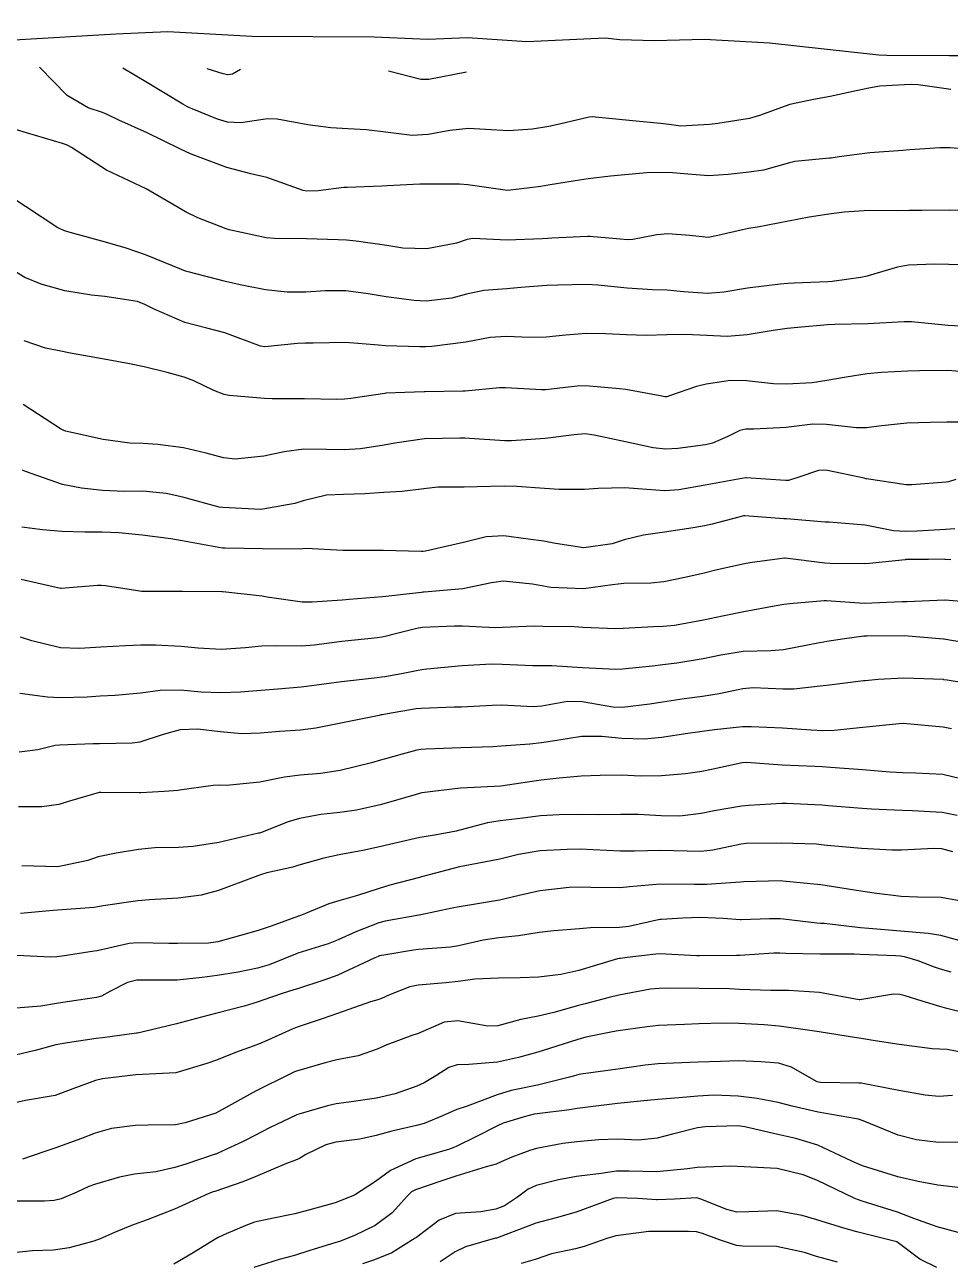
# Model space of a CAD drawing. Header units: metres. Extents: x 292545 to 299085, y 7450245 to 7463078.
# Drawn here: x 294706.2 to 294752.3, y 7462873.8 to 7462935.3 of the extents above; entities that cross this region are included whole.
import ezdxf

# ---------------------------------------------------------------- set-up
doc = ezdxf.new("R2010")
doc.units = ezdxf.units.M
for name, color, linetype in [('Area', 45, 'Continuous'), ('Curvas de Nivel 1m', 11, 'Continuous'), ('Curvas de Nivel 5m', 15, 'Continuous')]:
    doc.layers.add(name, color=color, linetype=linetype)

msp = doc.modelspace()

# ---------------------------------------------------------------- linework, layer by layer
at = {"layer": 'Area'}
msp.add_polyline3d([(294675.862, 7462934.869, 713.349), (294689.501, 7462935.318, 714.619), (294691.25, 7462935.09, 715.56), (294700.019, 7462934.675, 727.269), (294703.937, 7462934.478, 717.797), (294705.634, 7462934.573, 721.965), (294710.692, 7462934.864, 718.345), (294713.286, 7462934.986, 724.137), (294717.476, 7462934.749, 723.329), (294723.562, 7462934.709, 720.078), (294726.241, 7462934.604, 722.227), (294728.212, 7462934.687, 729.538), (294731.17, 7462934.486, 730.748), (294735.058, 7462934.661, 733.269), (294735.803, 7462934.575, 733.23), (294737.526, 7462934.54, 733.158), (294740.007, 7462934.591, 726.448), (294743.247, 7462934.417, 724.72), (294748.687, 7462933.812, 724.5), (294749.085, 7462933.809, 722.148), (294752.195, 7462933.781, 714.767), (294754.993, 7462933.791, 721.398)], dxfattribs=at)
at = {"layer": 'Curvas de Nivel 1m', "flags": 128}
for points, elevation in [([(294753.835, 7462929.06), (294752.241, 7462929.186), (294751.732, 7462929.193), (294750.239, 7462929.089), (294749.884, 7462929.058), (294748.245, 7462928.93), (294746.724, 7462928.743), (294746.313, 7462928.678), (294746.242, 7462928.671), (294744.503, 7462928.503), (294744.238, 7462928.441), (294742.95, 7462928.071), (294742.231, 7462927.974), (294741.186, 7462927.853), (294740.228, 7462927.792), (294739.179, 7462927.88), (294738.23, 7462927.952), (294737.146, 7462927.94), (294736.228, 7462927.867), (294735.336, 7462927.769), (294734.224, 7462927.648), (294733.571, 7462927.548), (294732.219, 7462927.32), (294731.866, 7462927.268), (294730.215, 7462927.064), (294730.086, 7462927.071), (294728.219, 7462927.348), (294727.815, 7462927.37), (294726.219, 7462927.377), (294725.836, 7462927.377), (294724.217, 7462927.299), (294723.947, 7462927.283), (294722.216, 7462927.214), (294722.044, 7462927.204), (294720.782, 7462927.051), (294720.213, 7462927.026), (294720.027, 7462927.062), (294718.222, 7462927.717), (294717.414, 7462927.899), (294716.229, 7462928.202), (294714.503, 7462928.862), (294714.241, 7462928.97), (294713.886, 7462929.134), (294712.251, 7462929.932), (294710.852, 7462930.57), (294710.26, 7462930.846), (294710.03, 7462930.943), (294709.313, 7462931.184), (294708.272, 7462931.793), (294706.893, 7462933.21)], 714), ([(294716.913, 7462933.09), (294716.515, 7462932.863), (294716.28, 7462932.824), (294716.051, 7462932.874), (294715.253, 7462933.12)], 716), ([(294728.153, 7462932.96), (294726.279, 7462932.59), (294725.88, 7462932.587), (294724.283, 7462933.01), (294724.283, 7462933.01)], 716), ([(294753.608, 7462926.06), (294752.207, 7462926.081), (294750.831, 7462926.07), (294750.207, 7462926.06), (294749.555, 7462926.058), (294748.206, 7462926.064), (294746.966, 7462925.982), (294746.204, 7462925.892), (294745.221, 7462925.742), (294744.2, 7462925.528), (294742.648, 7462925.243), (294742.197, 7462925.169), (294741.897, 7462925.102), (294740.671, 7462924.815), (294740.275, 7462924.736), (294740.192, 7462924.729), (294739.286, 7462924.829), (294738.194, 7462924.9), (294737.637, 7462924.848), (294736.436, 7462924.619), (294736.189, 7462924.612), (294734.304, 7462924.776), (294734.191, 7462924.779), (294732.411, 7462924.686), (294732.191, 7462924.674), (294731.936, 7462924.659), (294730.189, 7462924.589), (294728.483, 7462924.664), (294728.19, 7462924.622), (294727.667, 7462924.447), (294726.185, 7462924.153), (294724.992, 7462924.195), (294724.186, 7462924.327), (294722.669, 7462924.544), (294722.189, 7462924.594), (294721.765, 7462924.613), (294720.189, 7462924.653), (294718.598, 7462924.667), (294718.189, 7462924.701), (294716.347, 7462925.098), (294716.193, 7462925.146), (294714.783, 7462925.706), (294714.201, 7462925.976), (294712.213, 7462927.15), (294710.227, 7462928.08), (294708.488, 7462929.196), (294708.338, 7462929.292), (294708.244, 7462929.332), (294708.042, 7462929.405), (294706.25, 7462929.933), (294705.253, 7462930.235)], 713), ([(294753.48, 7462923.354), (294752.173, 7462923.384), (294751.474, 7462923.386), (294750.172, 7462923.337), (294749.63, 7462923.25), (294748.164, 7462922.806), (294748.105, 7462922.79), (294747.801, 7462922.734), (294746.376, 7462922.533), (294746.161, 7462922.516), (294744.479, 7462922.447), (294744.159, 7462922.428), (294743.774, 7462922.391), (294742.157, 7462922.198), (294740.971, 7462921.995), (294740.154, 7462921.934), (294738.966, 7462922.021), (294738.155, 7462922.091), (294737.428, 7462922.124), (294736.156, 7462922.193), (294734.7, 7462922.342), (294734.158, 7462922.376), (294732.714, 7462922.356), (294732.164, 7462922.325), (294730.869, 7462922.226), (294730.161, 7462922.173), (294729.03, 7462922.082), (294728.157, 7462921.902), (294727.424, 7462921.7), (294726.151, 7462921.556), (294725.557, 7462921.59), (294724.154, 7462921.76), (294723.257, 7462921.918), (294722.159, 7462922.074), (294721.144, 7462922.059), (294720.157, 7462921.998), (294719.232, 7462921.994), (294718.158, 7462922.119), (294716.883, 7462922.372), (294716.164, 7462922.531), (294714.294, 7462923.005), (294714.172, 7462923.047), (294713.961, 7462923.132), (294712.18, 7462923.852), (294711.207, 7462924.189), (294710.186, 7462924.493), (294708.418, 7462924.97), (294708.191, 7462925.032), (294707.812, 7462925.204), (294706.203, 7462926.259), (294705.627, 7462926.648)], 712), ([(294753.742, 7462920.259), (294752.14, 7462920.344), (294750.32, 7462920.519), (294750.141, 7462920.527), (294749.959, 7462920.521), (294748.14, 7462920.429), (294746.503, 7462920.383), (294746.139, 7462920.367), (294744.659, 7462920.244), (294744.137, 7462920.183), (294743.439, 7462920.083), (294742.134, 7462919.88), (294741.146, 7462919.796), (294740.133, 7462919.84), (294739.067, 7462919.898), (294738.133, 7462919.877), (294737.124, 7462919.846), (294736.133, 7462919.874), (294735.085, 7462919.929), (294734.133, 7462919.937), (294733.087, 7462919.86), (294732.131, 7462919.759), (294731.313, 7462919.746), (294730.132, 7462919.8), (294729.343, 7462919.736), (294728.128, 7462919.502), (294726.44, 7462919.299), (294726.126, 7462919.28), (294725.841, 7462919.278), (294724.126, 7462919.327), (294723.783, 7462919.357), (294722.128, 7462919.49), (294720.531, 7462919.458), (294720.127, 7462919.452), (294719.752, 7462919.438), (294718.125, 7462919.271), (294717.898, 7462919.309), (294716.132, 7462919.973), (294715.23, 7462920.21), (294714.136, 7462920.486), (294712.604, 7462921.145), (294712.147, 7462921.39), (294711.778, 7462921.527), (294710.152, 7462921.785), (294709.493, 7462921.846), (294708.156, 7462922.059), (294706.975, 7462922.397), (294706.166, 7462922.732), (294705.36, 7462923.232)], 711), ([(294752.933, 7462915.523), (294752.081, 7462915.519), (294751.252, 7462915.517), (294750.081, 7462915.474), (294748.688, 7462915.329), (294748.078, 7462915.24), (294747.574, 7462915.239), (294746.08, 7462915.418), (294745.41, 7462915.426), (294744.078, 7462915.266), (294742.465, 7462915.182), (294742.077, 7462915.18), (294741.769, 7462915.11), (294741.173, 7462914.809), (294740.413, 7462914.473), (294740.069, 7462914.393), (294738.68, 7462914.221), (294738.066, 7462914.179), (294737.458, 7462914.241), (294736.07, 7462914.546), (294734.515, 7462914.886), (294734.073, 7462914.939), (294733.514, 7462914.898), (294732.071, 7462914.718), (294730.407, 7462914.599), (294730.07, 7462914.602), (294728.31, 7462914.718), (294728.071, 7462914.725), (294727.836, 7462914.729), (294726.07, 7462914.703), (294724.585, 7462914.488), (294724.067, 7462914.387), (294722.885, 7462914.202), (294722.064, 7462914.147), (294721.194, 7462914.173), (294720.064, 7462914.177), (294719.08, 7462914.052), (294718.06, 7462913.835), (294716.648, 7462913.69), (294716.059, 7462913.749), (294715.201, 7462913.979), (294714.064, 7462914.252), (294712.796, 7462914.412), (294712.066, 7462914.461), (294711.394, 7462914.488), (294710.068, 7462914.668), (294708.194, 7462915.076), (294708.072, 7462915.121), (294707.94, 7462915.201), (294706.091, 7462916.409)], 709), ([(294752.524, 7462912.675), (294752.171, 7462912.558), (294752.051, 7462912.534), (294750.34, 7462912.406), (294750.049, 7462912.412), (294748.082, 7462912.7), (294748.053, 7462912.703), (294747.959, 7462912.731), (294746.057, 7462913.137), (294745.696, 7462913.115), (294744.662, 7462912.764), (294744.193, 7462912.626), (294744.051, 7462912.62), (294742.094, 7462912.758), (294742.052, 7462912.758), (294740.405, 7462912.459), (294740.047, 7462912.394), (294738.726, 7462912.15), (294738.042, 7462912.109), (294736.694, 7462912.213), (294736.044, 7462912.249), (294734.711, 7462912.215), (294734.042, 7462912.174), (294732.782, 7462912.168), (294732.042, 7462912.218), (294730.66, 7462912.318), (294730.044, 7462912.336), (294728.692, 7462912.305), (294728.043, 7462912.292), (294726.741, 7462912.281), (294726.041, 7462912.21), (294724.964, 7462912.075), (294724.038, 7462912.024), (294723.092, 7462911.964), (294722.036, 7462911.927), (294721.181, 7462911.897), (294720.031, 7462911.605), (294719.619, 7462911.474), (294718.025, 7462911.188), (294717.924, 7462911.182), (294716.025, 7462911.272), (294715.837, 7462911.3), (294714.033, 7462911.794), (294713.2, 7462911.974), (294712.037, 7462912.084), (294711.13, 7462912.07), (294710.037, 7462912.118), (294708.993, 7462912.236), (294708.041, 7462912.415), (294706.2, 7462913.069), (294706.052, 7462913.128)], 708), ([(294752.476, 7462910.218), (294752.018, 7462910.174), (294750.61, 7462910.101), (294750.017, 7462910.075), (294749.427, 7462910.119), (294748.02, 7462910.39), (294746.227, 7462910.541), (294746.021, 7462910.549), (294744.088, 7462910.704), (294744.022, 7462910.706), (294743.961, 7462910.709), (294743.105, 7462910.784), (294742.024, 7462910.866), (294741.96, 7462910.864), (294741.73, 7462910.803), (294740.395, 7462910.441), (294740.018, 7462910.364), (294739.451, 7462910.262), (294738.015, 7462910.047), (294736.981, 7462909.892), (294736.011, 7462909.659), (294735.41, 7462909.475), (294734.007, 7462909.265), (294732.586, 7462909.489), (294732.01, 7462909.601), (294731.233, 7462909.705), (294730.012, 7462909.872), (294729.137, 7462909.824), (294728.009, 7462909.526), (294726.125, 7462909.109), (294726.004, 7462909.093), (294725.903, 7462909.092), (294724.004, 7462909.134), (294723.882, 7462909.133), (294722.004, 7462909.141), (294720.175, 7462909.228), (294720.004, 7462909.217), (294719.862, 7462909.204), (294718.004, 7462909.218), (294716.142, 7462909.246), (294716.004, 7462909.257), (294715.827, 7462909.289), (294714.008, 7462909.621), (294713.433, 7462909.711), (294712.01, 7462909.896), (294710.851, 7462910.007), (294710.012, 7462910.043), (294709.16, 7462910.04), (294708.012, 7462910.075), (294707.05, 7462910.172), (294706.014, 7462910.293)], 707), ([(294752.279, 7462908.677), (294752.003, 7462908.692), (294751.986, 7462908.697), (294751.17, 7462908.688), (294750.022, 7462908.68), (294750.003, 7462908.678), (294748.234, 7462908.492), (294747.999, 7462908.478), (294746.265, 7462908.481), (294745.999, 7462908.502), (294744.024, 7462908.748), (294744.003, 7462908.747), (294742.276, 7462908.518), (294741.998, 7462908.469), (294740.641, 7462908.166), (294739.991, 7462907.999), (294739.037, 7462907.785), (294737.984, 7462907.581), (294737.332, 7462907.507), (294735.989, 7462907.485), (294735.437, 7462907.427), (294733.986, 7462907.234), (294732.368, 7462907.295), (294731.987, 7462907.358), (294731.448, 7462907.466), (294729.99, 7462907.608), (294729.406, 7462907.529), (294727.985, 7462907.218), (294726.049, 7462907.054), (294725.984, 7462907.052), (294725.927, 7462907.047), (294725.478, 7462906.995), (294724.147, 7462906.841), (294723.98, 7462906.823), (294722.315, 7462906.69), (294721.977, 7462906.667), (294720.47, 7462906.56), (294719.976, 7462906.566), (294718.24, 7462906.817), (294717.98, 7462906.855), (294716.019, 7462907.073), (294715.982, 7462907.075), (294714.017, 7462907.095), (294713.982, 7462907.095), (294712.036, 7462907.096), (294711.982, 7462907.098), (294711.576, 7462907.156), (294710.179, 7462907.371), (294709.985, 7462907.388), (294709.78, 7462907.387), (294707.983, 7462907.238), (294707.945, 7462907.239), (294705.988, 7462907.683)], 706), ([(294753.95, 7462904.396), (294752.207, 7462904.677), (294751.953, 7462904.717), (294751.913, 7462904.721), (294749.955, 7462904.879), (294748.088, 7462904.862), (294747.954, 7462904.861), (294747.83, 7462904.855), (294746.984, 7462904.74), (294746.101, 7462904.599), (294745.951, 7462904.575), (294745.739, 7462904.541), (294743.947, 7462904.193), (294743.313, 7462904.146), (294741.946, 7462904.106), (294740.827, 7462903.928), (294739.942, 7462903.739), (294738.631, 7462903.531), (294737.939, 7462903.439), (294737.415, 7462903.378), (294735.936, 7462903.221), (294735.599, 7462903.21), (294733.937, 7462903.292), (294732.411, 7462903.386), (294731.938, 7462903.393), (294731.465, 7462903.398), (294729.938, 7462903.461), (294729.412, 7462903.472), (294727.937, 7462903.394), (294726.177, 7462903.228), (294725.935, 7462903.196), (294725.761, 7462903.165), (294724.92, 7462903), (294724.09, 7462902.849), (294723.93, 7462902.824), (294723.712, 7462902.795), (294721.928, 7462902.592), (294720.568, 7462902.412), (294719.926, 7462902.33), (294718.77, 7462902.227), (294717.924, 7462902.166), (294716.914, 7462902.087), (294715.922, 7462902.04), (294714.955, 7462902.088), (294713.923, 7462902.186), (294712.899, 7462902.165), (294711.922, 7462902.027), (294710.662, 7462901.911), (294709.92, 7462901.878), (294709.277, 7462901.828), (294707.919, 7462901.792), (294707.302, 7462901.824), (294705.921, 7462902.012)], 704), ([(294753.929, 7462902.371), (294752.093, 7462902.678), (294751.933, 7462902.699), (294751.911, 7462902.703), (294749.934, 7462902.783), (294748.667, 7462902.719), (294748.013, 7462902.647), (294747.932, 7462902.639), (294746.245, 7462902.43), (294745.928, 7462902.389), (294744.465, 7462902.232), (294743.925, 7462902.229), (294742.432, 7462902.289), (294741.925, 7462902.242), (294740.736, 7462901.996), (294739.919, 7462901.868), (294738.997, 7462901.753), (294737.914, 7462901.576), (294737.291, 7462901.478), (294735.91, 7462901.314), (294735.445, 7462901.339), (294733.914, 7462901.606), (294733.192, 7462901.623), (294731.91, 7462901.383), (294731.486, 7462901.347), (294729.91, 7462901.425), (294729.434, 7462901.421), (294727.909, 7462901.341), (294727.547, 7462901.326), (294725.907, 7462901.275), (294725.652, 7462901.247), (294724.223, 7462901.007), (294723.957, 7462900.955), (294723.902, 7462900.945), (294723.81, 7462900.92), (294721.905, 7462900.538), (294720.662, 7462900.292), (294719.9, 7462900.192), (294718.849, 7462900.12), (294717.897, 7462900.044), (294716.979, 7462900.011), (294715.898, 7462900.102), (294714.788, 7462900.232), (294713.899, 7462900.197), (294713.059, 7462899.974), (294711.89, 7462899.594), (294711.506, 7462899.538), (294709.888, 7462899.507), (294709.571, 7462899.5), (294707.887, 7462899.444), (294707.669, 7462899.419), (294706.808, 7462899.216), (294705.882, 7462899.098)], 703), ([(294752.312, 7462900.262), (294751.9, 7462900.345), (294750.091, 7462900.509), (294749.901, 7462900.517), (294749.707, 7462900.509), (294747.899, 7462900.315), (294746.474, 7462900.167), (294745.897, 7462900.156), (294745.33, 7462900.191), (294743.898, 7462900.29), (294742.333, 7462900.361), (294741.898, 7462900.352), (294740.505, 7462900.205), (294739.896, 7462900.123), (294739.073, 7462900.011), (294737.893, 7462899.831), (294737.01, 7462899.741), (294735.892, 7462899.768), (294734.905, 7462899.867), (294733.893, 7462899.867), (294732.657, 7462899.675), (294731.889, 7462899.551), (294731.316, 7462899.498), (294729.887, 7462899.386), (294729.474, 7462899.357), (294727.886, 7462899.305), (294726.146, 7462899.247), (294725.885, 7462899.229), (294725.682, 7462899.195), (294724.955, 7462898.999), (294724.121, 7462898.767), (294723.88, 7462898.696), (294723.425, 7462898.564), (294721.874, 7462898.174), (294720.895, 7462898.027), (294719.872, 7462897.948), (294719.098, 7462897.84), (294717.868, 7462897.593), (294716.201, 7462897.44), (294715.866, 7462897.443), (294715.547, 7462897.432), (294713.864, 7462897.196), (294713.808, 7462897.186), (294713.106, 7462897.138), (294711.948, 7462897.063), (294711.862, 7462897.063), (294709.949, 7462897.091), (294709.861, 7462897.082), (294708.392, 7462896.658), (294707.852, 7462896.489), (294707.01, 7462896.368), (294705.854, 7462896.375)], 702), ([(294752.775, 7462897.77), (294751.876, 7462897.976), (294750.521, 7462898.049), (294749.877, 7462898.059), (294749.265, 7462898.098), (294747.878, 7462898.209), (294746.289, 7462898.335), (294745.879, 7462898.365), (294745.503, 7462898.38), (294743.88, 7462898.44), (294742.103, 7462898.576), (294741.881, 7462898.562), (294740.442, 7462898.249), (294739.876, 7462898.137), (294739.058, 7462898.016), (294737.873, 7462897.907), (294736.831, 7462897.902), (294735.874, 7462897.942), (294734.816, 7462897.938), (294733.873, 7462897.894), (294732.771, 7462897.805), (294731.871, 7462897.701), (294731.202, 7462897.595), (294729.868, 7462897.399), (294728.216, 7462897.314), (294727.866, 7462897.294), (294725.939, 7462897.065), (294725.864, 7462897.052), (294725.812, 7462897.042), (294725.651, 7462896.992), (294724.275, 7462896.588), (294723.855, 7462896.476), (294722.679, 7462896.199), (294721.849, 7462896.083), (294720.914, 7462895.982), (294719.844, 7462895.79), (294719.282, 7462895.625), (294717.894, 7462895.079), (294717.849, 7462895.064), (294717.833, 7462895.058), (294717.803, 7462895.051), (294715.828, 7462894.586), (294714.552, 7462894.396), (294713.825, 7462894.347), (294712.644, 7462894.323), (294711.824, 7462894.249), (294710.711, 7462894.056), (294709.82, 7462893.873), (294709.297, 7462893.706), (294707.815, 7462893.385), (294706.012, 7462893.424)], 701), ([(294752.371, 7462894.131), (294751.829, 7462894.275), (294751.434, 7462894.291), (294749.828, 7462894.212), (294749.338, 7462894.217), (294747.829, 7462894.293), (294746.127, 7462894.45), (294745.83, 7462894.485), (294745.586, 7462894.509), (294743.831, 7462894.566), (294742.087, 7462894.54), (294741.83, 7462894.508), (294740.433, 7462894.208), (294739.826, 7462894.146), (294739.157, 7462894.161), (294737.826, 7462894.201), (294736.519, 7462894.17), (294735.826, 7462894.161), (294734.476, 7462894.234), (294733.827, 7462894.261), (294733.177, 7462894.25), (294731.825, 7462894.176), (294730.756, 7462893.998), (294729.821, 7462893.77), (294728.34, 7462893.484), (294727.817, 7462893.378), (294727.491, 7462893.298), (294726.299, 7462892.985), (294725.917, 7462892.884), (294725.812, 7462892.854), (294724.346, 7462892.467), (294723.806, 7462892.308), (294722.735, 7462891.959), (294721.799, 7462891.691), (294721.305, 7462891.538), (294720.149, 7462891.056), (294719.889, 7462890.962), (294719.791, 7462890.928), (294718.426, 7462890.43), (294717.78, 7462890.208), (294716.909, 7462889.96), (294715.771, 7462889.647), (294715.308, 7462889.576), (294713.769, 7462889.56), (294713.34, 7462889.566), (294711.77, 7462889.601), (294711.369, 7462889.564), (294709.763, 7462889.203), (294709.745, 7462889.199), (294709.622, 7462889.181), (294708.026, 7462888.932), (294707.76, 7462888.895), (294707.438, 7462888.883), (294705.76, 7462888.974)], 699), ([(294752.8, 7462891.667), (294751.801, 7462891.859), (294750.618, 7462891.88), (294749.801, 7462891.904), (294748.462, 7462892.064), (294747.805, 7462892.169), (294746.118, 7462892.438), (294745.809, 7462892.478), (294743.914, 7462892.676), (294743.811, 7462892.677), (294741.974, 7462892.635), (294741.81, 7462892.624), (294740.117, 7462892.508), (294739.81, 7462892.501), (294739.491, 7462892.506), (294737.81, 7462892.516), (294736.284, 7462892.39), (294735.808, 7462892.339), (294734.346, 7462892.346), (294733.808, 7462892.365), (294733.267, 7462892.357), (294731.806, 7462892.193), (294730.784, 7462891.949), (294729.801, 7462891.715), (294728.309, 7462891.473), (294727.797, 7462891.39), (294727.447, 7462891.323), (294725.892, 7462890.989), (294725.809, 7462890.974), (294725.793, 7462890.97), (294724.117, 7462890.678), (294723.787, 7462890.597), (294722.657, 7462890.15), (294721.774, 7462889.749), (294721.266, 7462889.55), (294719.763, 7462889.076), (294719.726, 7462889.06), (294718.332, 7462888.499), (294717.755, 7462888.329), (294716.79, 7462888.131), (294715.752, 7462887.972), (294714.994, 7462887.874), (294713.749, 7462887.734), (294712.333, 7462887.735), (294711.749, 7462887.734), (294711.287, 7462887.625), (294710.405, 7462887.173), (294709.979, 7462886.939), (294709.74, 7462886.871), (294708.271, 7462886.662), (294707.737, 7462886.571), (294706.968, 7462886.444), (294705.734, 7462886.348)], 698), ([(294752.742, 7462889.701), (294751.776, 7462889.955), (294751.157, 7462890.069), (294749.778, 7462890.185), (294748.199, 7462890.306), (294747.779, 7462890.349), (294745.972, 7462890.557), (294745.781, 7462890.568), (294745.607, 7462890.578), (294743.949, 7462890.778), (294743.783, 7462890.798), (294743.764, 7462890.799), (294743.247, 7462890.785), (294741.831, 7462890.751), (294741.782, 7462890.75), (294740.942, 7462890.808), (294739.793, 7462890.853), (294738.927, 7462890.833), (294737.874, 7462890.767), (294737.791, 7462890.752), (294736.247, 7462890.404), (294735.785, 7462890.358), (294734.329, 7462890.34), (294733.784, 7462890.299), (294732.502, 7462890.189), (294731.781, 7462890.112), (294730.758, 7462889.95), (294729.777, 7462889.85), (294728.989, 7462889.737), (294727.77, 7462889.449), (294727.361, 7462889.382), (294725.767, 7462889.267), (294725.522, 7462889.237), (294724.148, 7462889.006), (294723.828, 7462888.943), (294723.762, 7462888.925), (294723.599, 7462888.85), (294721.752, 7462887.991), (294721.064, 7462887.732), (294719.745, 7462887.312), (294719.555, 7462887.252), (294718.976, 7462887.068), (294718.064, 7462886.752), (294717.738, 7462886.636), (294717.097, 7462886.45), (294715.733, 7462886.096), (294714.958, 7462885.89), (294713.727, 7462885.569), (294712.001, 7462885.156), (294711.775, 7462885.106), (294711.722, 7462885.096), (294710.027, 7462884.868), (294709.718, 7462884.827), (294708.283, 7462884.626), (294707.713, 7462884.512), (294706.689, 7462884.234), (294705.705, 7462884.002)], 697), ([(294752.29, 7462888.142), (294751.759, 7462888.293), (294751.465, 7462888.39), (294750.645, 7462888.697), (294749.964, 7462888.906), (294749.765, 7462888.937), (294749.53, 7462888.947), (294747.766, 7462889.022), (294747.468, 7462889.031), (294745.766, 7462889.038), (294744.057, 7462889.067), (294743.766, 7462889.076), (294743.473, 7462889.076), (294741.765, 7462888.97), (294741.6, 7462888.967), (294739.765, 7462888.954), (294739.63, 7462888.957), (294737.766, 7462889.047), (294737.581, 7462889.036), (294736.169, 7462888.866), (294735.807, 7462888.825), (294735.762, 7462888.812), (294735.687, 7462888.796), (294733.756, 7462888.228), (294732.864, 7462888.013), (294731.753, 7462887.882), (294730.831, 7462887.85), (294729.752, 7462887.842), (294728.574, 7462887.781), (294727.75, 7462887.67), (294727.124, 7462887.602), (294725.748, 7462887.489), (294725.338, 7462887.403), (294724.321, 7462887.004), (294723.921, 7462886.827), (294723.74, 7462886.766), (294723.377, 7462886.653), (294721.733, 7462886.08), (294720.967, 7462885.811), (294719.726, 7462885.392), (294719.487, 7462885.301), (294718.959, 7462885.068), (294718.117, 7462884.676), (294717.714, 7462884.512), (294716.661, 7462884.143), (294715.703, 7462883.753), (294715.233, 7462883.582), (294713.693, 7462883.13), (294711.692, 7462883.023), (294710.038, 7462882.828), (294709.689, 7462882.75), (294708.553, 7462882.322), (294707.681, 7462881.996), (294706.205, 7462881.749), (294705.677, 7462881.627)], 696), ([(294753.706, 7462883.972), (294752.102, 7462884.283), (294751.709, 7462884.3), (294751.346, 7462884.322), (294749.711, 7462884.542), (294748.508, 7462884.722), (294747.715, 7462884.85), (294747.574, 7462884.872), (294745.719, 7462885.161), (294745.25, 7462885.227), (294743.723, 7462885.451), (294742.99, 7462885.521), (294741.725, 7462885.584), (294740.939, 7462885.594), (294739.724, 7462885.557), (294739.022, 7462885.532), (294737.722, 7462885.478), (294737.158, 7462885.419), (294735.718, 7462885.221), (294735.424, 7462885.168), (294734.111, 7462884.894), (294733.712, 7462884.79), (294732.288, 7462884.334), (294731.705, 7462884.151), (294730.747, 7462883.885), (294729.7, 7462883.659), (294728.273, 7462883.536), (294727.698, 7462883.523), (294727.283, 7462883.388), (294726.64, 7462882.981), (294726.048, 7462882.628), (294725.688, 7462882.456), (294724.607, 7462882.077), (294723.681, 7462881.863), (294722.307, 7462881.658), (294721.678, 7462881.577), (294721.234, 7462881.487), (294719.804, 7462881.059), (294719.702, 7462881.03), (294719.672, 7462881.016), (294718.356, 7462880.386), (294717.657, 7462880.023), (294717.041, 7462879.707), (294715.736, 7462879.109), (294715.67, 7462879.082), (294715.643, 7462879.072), (294714.178, 7462878.584), (294713.636, 7462878.414), (294712.689, 7462878.2), (294711.632, 7462878.075), (294710.877, 7462877.925), (294709.629, 7462877.563), (294709.35, 7462877.46), (294708.755, 7462877.189), (294707.973, 7462876.842), (294707.619, 7462876.764), (294707.152, 7462876.741), (294705.618, 7462876.736)], 694), ([(294752.362, 7462881.998), (294751.686, 7462881.947), (294751.008, 7462882.012), (294749.688, 7462882.242), (294747.815, 7462882.605), (294747.692, 7462882.616), (294745.791, 7462882.65), (294745.692, 7462882.659), (294745.621, 7462882.68), (294745.471, 7462882.753), (294744.343, 7462883.414), (294743.701, 7462883.602), (294742.812, 7462883.678), (294741.702, 7462883.714), (294740.815, 7462883.696), (294739.701, 7462883.649), (294738.468, 7462883.606), (294737.7, 7462883.57), (294737.056, 7462883.5), (294735.697, 7462883.305), (294733.852, 7462883.055), (294733.694, 7462883.02), (294733.599, 7462882.996), (294733.282, 7462882.904), (294732.021, 7462882.585), (294731.689, 7462882.518), (294730.378, 7462882.241), (294729.684, 7462882.033), (294728.188, 7462881.472), (294727.676, 7462881.299), (294727.444, 7462881.203), (294726.969, 7462880.977), (294726.048, 7462880.605), (294725.665, 7462880.494), (294724.447, 7462880.216), (294723.658, 7462879.996), (294722.851, 7462879.826), (294721.652, 7462879.671), (294721.157, 7462879.539), (294720.166, 7462879.055), (294719.841, 7462878.858), (294719.64, 7462878.774), (294719.189, 7462878.617), (294717.631, 7462877.938), (294717.03, 7462877.695), (294715.624, 7462877.219), (294715.542, 7462877.193), (294715.333, 7462877.113), (294714.164, 7462876.578), (294713.615, 7462876.328), (294712.264, 7462875.804), (294711.607, 7462875.575), (294711.307, 7462875.462), (294710.624, 7462875.17), (294709.914, 7462874.861), (294709.596, 7462874.745), (294708.376, 7462874.407), (294707.589, 7462874.293), (294706.542, 7462874.263), (294705.587, 7462874.157)], 693), ([(294752.662, 7462879.666), (294751.658, 7462879.654), (294750.573, 7462879.783), (294749.663, 7462880.023), (294747.915, 7462880.728), (294747.674, 7462880.809), (294747.575, 7462880.829), (294745.677, 7462881.164), (294744.379, 7462881.468), (294743.682, 7462881.65), (294742.628, 7462881.846), (294741.685, 7462881.967), (294740.483, 7462882.014), (294739.684, 7462881.97), (294738.734, 7462881.885), (294737.682, 7462881.795), (294736.823, 7462881.717), (294735.68, 7462881.594), (294734.208, 7462881.421), (294733.677, 7462881.344), (294733.295, 7462881.286), (294731.675, 7462881.084), (294731.536, 7462881.06), (294731.04, 7462880.926), (294729.994, 7462880.611), (294729.666, 7462880.473), (294728.653, 7462879.96), (294727.65, 7462879.454), (294727.306, 7462879.316), (294726.171, 7462878.985), (294725.757, 7462878.874), (294725.641, 7462878.84), (294724.378, 7462878.26), (294723.63, 7462877.719), (294722.583, 7462877.026), (294721.619, 7462876.654), (294720.367, 7462876.301), (294719.613, 7462876.104), (294718.38, 7462875.848), (294717.609, 7462875.68), (294717.176, 7462875.525), (294716.188, 7462875.104), (294715.79, 7462874.918), (294715.598, 7462874.811), (294714.552, 7462874.157), (294713.58, 7462873.597)], 692), ([(294752.911, 7462877.386), (294751.631, 7462877.53), (294750.653, 7462877.714), (294749.635, 7462877.944), (294747.876, 7462878.492), (294747.642, 7462878.589), (294747.357, 7462878.733), (294745.655, 7462879.527), (294744.568, 7462879.858), (294743.662, 7462880.06), (294742.027, 7462880.437), (294741.668, 7462880.479), (294740.05, 7462880.434), (294739.666, 7462880.387), (294738.426, 7462880.074), (294737.658, 7462879.863), (294736.74, 7462879.776), (294735.657, 7462879.818), (294734.751, 7462879.789), (294733.655, 7462879.694), (294732.954, 7462879.606), (294731.649, 7462879.348), (294731.319, 7462879.252), (294730.425, 7462878.932), (294729.889, 7462878.689), (294729.639, 7462878.584), (294729.139, 7462878.449), (294727.633, 7462877.982), (294726.877, 7462877.731), (294725.626, 7462877.302), (294725.422, 7462877.195), (294725.219, 7462876.994), (294724.459, 7462876.157), (294723.608, 7462875.523), (294722.591, 7462875.025), (294721.886, 7462874.749), (294721.597, 7462874.659), (294720.366, 7462874.278), (294719.587, 7462874.032), (294718.832, 7462873.824), (294717.578, 7462873.423)], 691), ([(294751.58, 7462873.431), (294750.738, 7462873.846), (294749.593, 7462874.71), (294747.6, 7462875.205), (294746.946, 7462875.393), (294745.609, 7462875.799), (294744.872, 7462876.018), (294743.618, 7462876.248), (294742.214, 7462876.197), (294741.617, 7462876.19), (294741.126, 7462876.315), (294739.836, 7462876.827), (294739.68, 7462876.885), (294739.624, 7462876.893), (294738.517, 7462876.841), (294737.67, 7462876.802), (294737.622, 7462876.803), (294736.694, 7462876.859), (294735.623, 7462876.897), (294735.468, 7462876.872), (294733.616, 7462876.18), (294732.622, 7462875.901), (294731.61, 7462875.632), (294731.097, 7462875.436), (294729.781, 7462874.938), (294729.648, 7462874.894), (294729.602, 7462874.883), (294728.106, 7462874.452), (294727.591, 7462874.203), (294726.851, 7462873.71)], 689), ([(294746.631, 7462873.69), (294745.585, 7462873.973), (294744.998, 7462874.17), (294743.598, 7462874.477), (294741.906, 7462874.489), (294741.599, 7462874.529), (294740.756, 7462874.813), (294739.907, 7462875.126), (294739.607, 7462875.206), (294739.211, 7462875.23), (294737.607, 7462875.226), (294737.243, 7462875.217), (294735.604, 7462875.007), (294735.149, 7462874.877), (294734.018, 7462874.473), (294733.595, 7462874.363), (294732.392, 7462874.111), (294731.587, 7462873.832), (294730.875, 7462873.636)], 688)]:
    msp.add_lwpolyline(points, dxfattribs=dict(at, elevation=elevation))
at = {"layer": 'Curvas de Nivel 5m', "flags": 128}
for points, elevation in [([(294752.277, 7462932.087), (294750.646, 7462932.329), (294750.279, 7462932.346), (294748.74, 7462932.253), (294748.278, 7462932.18), (294747.569, 7462932.024), (294746.273, 7462931.743), (294745.434, 7462931.595), (294744.269, 7462931.341), (294742.75, 7462930.793), (294742.261, 7462930.643), (294740.675, 7462930.399), (294740.258, 7462930.341), (294738.829, 7462930.262), (294738.258, 7462930.341), (294737.815, 7462930.403), (294736.26, 7462930.542), (294734.425, 7462930.725), (294734.261, 7462930.715), (294732.79, 7462930.372), (294732.256, 7462930.257), (294731.447, 7462930.114), (294730.254, 7462930.035), (294729.103, 7462930.103), (294728.255, 7462930.145), (294727.325, 7462930.045), (294726.251, 7462929.847), (294725.447, 7462929.802), (294724.252, 7462929.946), (294723.188, 7462930.086), (294722.254, 7462930.136), (294721.403, 7462930.191), (294720.256, 7462930.332), (294718.725, 7462930.609), (294718.258, 7462930.629), (294716.916, 7462930.433), (294716.257, 7462930.463), (294715.766, 7462930.615), (294714.507, 7462931.126), (294714.331, 7462931.196), (294714.264, 7462931.226), (294714.042, 7462931.356), (294712.282, 7462932.43), (294711.043, 7462933.16)], 715), ([(294752.738, 7462918.049), (294752.114, 7462918.093), (294750.724, 7462918.083), (294750.113, 7462918.064), (294748.833, 7462917.998), (294748.111, 7462917.929), (294747.073, 7462917.775), (294746.106, 7462917.593), (294745.369, 7462917.492), (294744.103, 7462917.417), (294743.452, 7462917.43), (294742.105, 7462917.578), (294741.311, 7462917.602), (294740.102, 7462917.425), (294739.62, 7462917.305), (294738.27, 7462916.838), (294738.14, 7462916.792), (294738.092, 7462916.789), (294738.044, 7462916.793), (294737.797, 7462916.844), (294736.097, 7462917.149), (294735.778, 7462917.193), (294734.1, 7462917.335), (294733.675, 7462917.321), (294732.096, 7462917.134), (294731.887, 7462917.131), (294730.097, 7462917.243), (294729.811, 7462917.229), (294728.095, 7462917.077), (294727.983, 7462917.073), (294726.094, 7462917.033), (294726.052, 7462917.032), (294725.093, 7462917), (294724.137, 7462916.965), (294724.092, 7462916.96), (294722.404, 7462916.712), (294722.089, 7462916.669), (294721.703, 7462916.65), (294720.089, 7462916.683), (294718.483, 7462916.691), (294718.097, 7462916.702), (294716.35, 7462916.846), (294716.1, 7462916.896), (294715.586, 7462917.108), (294714.576, 7462917.591), (294714.109, 7462917.769), (294713.248, 7462918.002), (294712.114, 7462918.279), (294711.383, 7462918.428), (294710.118, 7462918.663), (294708.333, 7462918.985), (294708.121, 7462919.028), (294707.195, 7462919.209), (294706.127, 7462919.581)], 710), ([(294753.971, 7462906.495), (294751.996, 7462906.657), (294751.973, 7462906.66), (294750.089, 7462906.582), (294749.972, 7462906.581), (294749.848, 7462906.578), (294747.971, 7462906.494), (294746.092, 7462906.628), (294745.972, 7462906.63), (294744.259, 7462906.478), (294743.97, 7462906.445), (294743.58, 7462906.387), (294741.966, 7462906.088), (294740.911, 7462905.863), (294739.961, 7462905.669), (294738.517, 7462905.4), (294737.958, 7462905.349), (294737.473, 7462905.342), (294735.959, 7462905.244), (294735.599, 7462905.232), (294733.959, 7462905.309), (294733.53, 7462905.326), (294731.959, 7462905.356), (294731.524, 7462905.36), (294729.958, 7462905.3), (294729.609, 7462905.292), (294727.959, 7462905.368), (294727.555, 7462905.37), (294725.957, 7462905.295), (294725.691, 7462905.258), (294724.688, 7462905.003), (294724.113, 7462904.847), (294723.951, 7462904.812), (294723.724, 7462904.787), (294721.949, 7462904.602), (294720.58, 7462904.42), (294719.946, 7462904.378), (294718.627, 7462904.392), (294717.946, 7462904.379), (294717.148, 7462904.295), (294715.944, 7462904.212), (294714.794, 7462904.272), (294713.945, 7462904.35), (294712.671, 7462904.417), (294711.946, 7462904.423), (294711.175, 7462904.391), (294709.944, 7462904.326), (294708.881, 7462904.253), (294707.944, 7462904.29), (294706.522, 7462904.639), (294705.949, 7462904.817)], 705), ([(294752.593, 7462895.931), (294751.854, 7462896.084), (294750.378, 7462896.172), (294749.855, 7462896.184), (294748.323, 7462896.256), (294747.856, 7462896.286), (294746.179, 7462896.425), (294745.858, 7462896.447), (294744.099, 7462896.537), (294743.859, 7462896.533), (294742.214, 7462896.44), (294741.857, 7462896.406), (294740.499, 7462896.168), (294739.851, 7462896.034), (294738.781, 7462895.904), (294737.849, 7462895.919), (294736.727, 7462895.984), (294735.85, 7462895.982), (294734.758, 7462895.973), (294733.849, 7462895.991), (294732.777, 7462895.979), (294731.848, 7462895.915), (294730.974, 7462895.801), (294729.844, 7462895.668), (294729.214, 7462895.578), (294727.836, 7462895.202), (294727.65, 7462895.157), (294726.666, 7462894.982), (294725.961, 7462894.859), (294725.831, 7462894.838), (294724.333, 7462894.5), (294723.827, 7462894.377), (294722.999, 7462894.196), (294721.822, 7462893.985), (294721.057, 7462893.811), (294719.817, 7462893.458), (294719.508, 7462893.371), (294718.22, 7462893.076), (294717.904, 7462892.987), (294717.812, 7462892.956), (294717.593, 7462892.866), (294715.804, 7462892.198), (294714.942, 7462891.978), (294713.8, 7462891.826), (294712.38, 7462891.733), (294711.798, 7462891.684), (294710.061, 7462891.441), (294709.795, 7462891.388), (294709.615, 7462891.361), (294707.793, 7462891.218), (294707.584, 7462891.203), (294705.953, 7462891.066)], 700), ([(294753.732, 7462885.915), (294752.084, 7462886.33), (294751.739, 7462886.423), (294750.85, 7462886.693), (294749.999, 7462886.959), (294749.746, 7462887.026), (294749.422, 7462887.038), (294747.743, 7462886.754), (294747.712, 7462886.762), (294745.747, 7462887.126), (294744.202, 7462887.228), (294743.747, 7462887.224), (294743.308, 7462887.224), (294741.748, 7462887.282), (294741.249, 7462887.304), (294739.748, 7462887.33), (294738.241, 7462887.335), (294737.748, 7462887.327), (294737.316, 7462887.286), (294735.744, 7462886.995), (294735.261, 7462886.877), (294734.073, 7462886.56), (294733.736, 7462886.472), (294732.515, 7462886.129), (294731.728, 7462885.948), (294730.873, 7462885.781), (294729.721, 7462885.465), (294729.219, 7462885.449), (294727.724, 7462885.706), (294727.046, 7462885.653), (294725.714, 7462885.069), (294725.657, 7462885.047), (294725.489, 7462884.992), (294724.197, 7462884.524), (294723.712, 7462884.3), (294722.766, 7462883.965), (294721.704, 7462883.766), (294721.12, 7462883.627), (294719.695, 7462883.207), (294719.588, 7462883.167), (294719.366, 7462883.063), (294717.684, 7462882.224), (294715.673, 7462881.11), (294714.157, 7462880.634), (294713.664, 7462880.533), (294712.296, 7462880.518), (294711.663, 7462880.506), (294710.486, 7462880.347), (294709.662, 7462880.116), (294708.984, 7462879.862), (294707.655, 7462879.38), (294707.17, 7462879.207), (294706.049, 7462878.822)], 695), ([(294753.256, 7462875.005), (294751.605, 7462875.463), (294750.433, 7462875.875), (294749.615, 7462876.181), (294747.872, 7462876.728), (294747.624, 7462876.818), (294747.472, 7462876.884), (294745.633, 7462877.756), (294744.918, 7462878.043), (294743.639, 7462878.355), (294741.995, 7462878.441), (294741.639, 7462878.457), (294741.306, 7462878.472), (294739.639, 7462878.406), (294739.159, 7462878.348), (294737.636, 7462878.195), (294736.268, 7462878.232), (294735.636, 7462878.227), (294734.871, 7462878.117), (294733.633, 7462877.954), (294732.744, 7462877.797), (294731.629, 7462877.514), (294731.226, 7462877.324), (294730.697, 7462876.929), (294730.048, 7462876.506), (294729.617, 7462876.334), (294728.87, 7462876.206), (294727.614, 7462876.113), (294726.806, 7462875.783), (294725.749, 7462874.989), (294725.664, 7462874.927), (294725.601, 7462874.884), (294724.435, 7462874.157), (294723.585, 7462873.812), (294722.983, 7462873.618)], 690)]:
    msp.add_lwpolyline(points, dxfattribs=dict(at, elevation=elevation))

doc.saveas('drawing.dxf')
